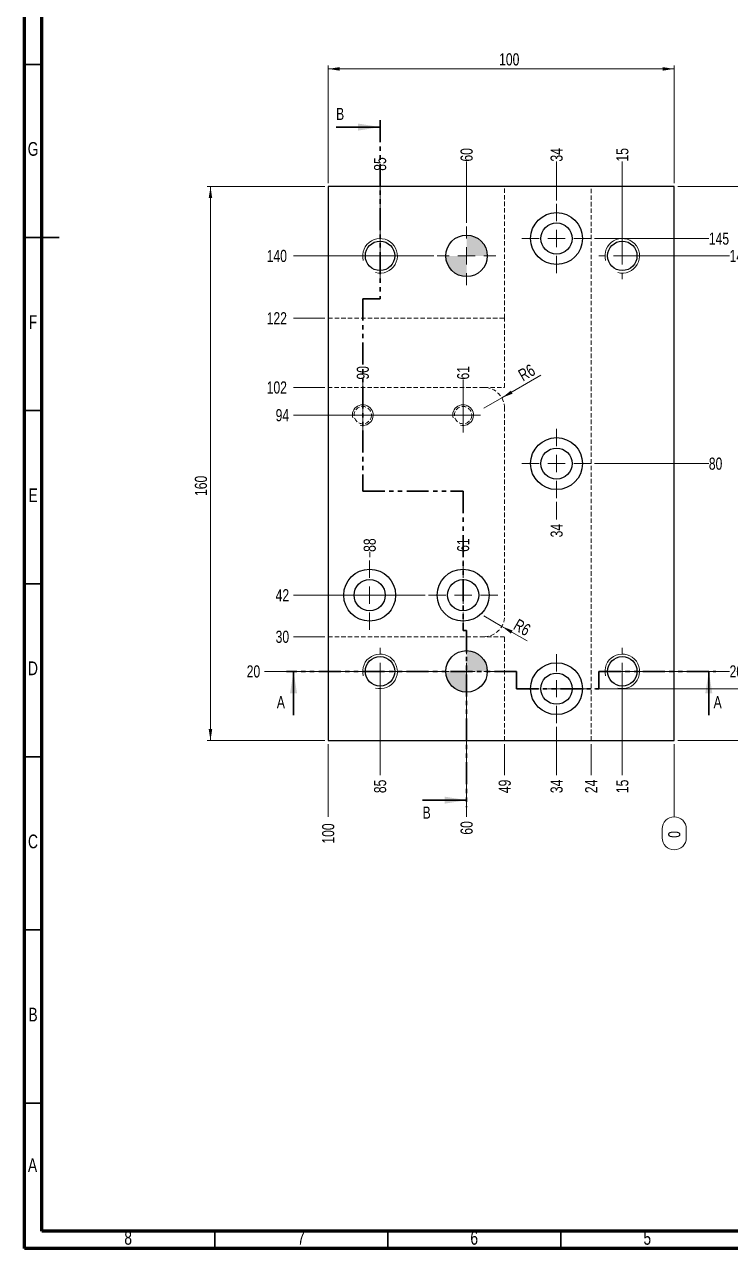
# Model space of a CAD drawing. Header units: millimetres. Extents: x 5 to 415, y 5 to 589.
# Drawn here: x 5 to 209, y 5 to 358.5 of the extents above; entities that cross this region are included whole.
import ezdxf

# ---------------------------------------------------------------- set-up
doc = ezdxf.new("R2010")
doc.units = ezdxf.units.MM
doc.linetypes.add('HIDDEN', pattern=[1.905, 1.27, -0.635])
doc.linetypes.add('PHANTOM', pattern=[12.7, 6.35, -1.27, 1.27, -1.27, 1.27, -1.27])
doc.styles.add('SLDTEXTSTYLE0', font='TXT', dxfattribs={"width": 0.75})
doc.dimstyles.new('SLDDIMSTYLE0', dxfattribs={"dimtxt": 3.5, "dimasz": 3.302, "dimexe": 0, "dimexo": 0.0625, "dimgap": 0.875, "dimtad": 0, "dimtih": 1, "dimtoh": 1, "dimdec": 0, "dimrnd": 1e-09, "dimdsep": 46, "dimtxsty": 'SLDTEXTSTYLE0', "dimblk1": 'NONE', "dimblk2": 'NONE', "dimsah": 1, "dimcen": 0.09, "dimadec": 0, "dimazin": 2, "dimtfac": 1, "dimtdec": 0, "dimtofl": 0, "dimtmove": 0, "dimatfit": 3, "dimldrblk": 'NONE', "dimfxl": 1, "dimfrac": 2, "dimtolj": 1, "dimtzin": 12, "dimarcsym": 0})
doc.dimstyles.new('SLDDIMSTYLE1', dxfattribs={"dimtxt": 3.5, "dimasz": 3.302, "dimexe": 0, "dimexo": 0.0625, "dimgap": 0.875, "dimtad": 0, "dimtih": 1, "dimtoh": 1, "dimrnd": 1e-09, "dimzin": 12, "dimdsep": 46, "dimtxsty": 'SLDTEXTSTYLE0', "dimblk1": 'NONE', "dimblk2": 'NONE', "dimsah": 1, "dimcen": 0.09, "dimadec": 0, "dimazin": 3, "dimtfac": 1, "dimtofl": 0, "dimtmove": 0, "dimatfit": 3, "dimldrblk": 'NONE', "dimfxl": 1, "dimfrac": 2, "dimtolj": 1, "dimtzin": 12, "dimarcsym": 0})
doc.dimstyles.new('SLDDIMSTYLE2', dxfattribs={"dimtxt": 3.5, "dimasz": 3.302, "dimexe": 0, "dimexo": 0.0625, "dimgap": 0.875, "dimtad": 1, "dimrnd": 1e-09, "dimzin": 12, "dimdsep": 46, "dimtxsty": 'SLDTEXTSTYLE0', "dimsah": 1, "dimcen": 0.09, "dimadec": 0, "dimazin": 3, "dimtfac": 1, "dimtofl": 0, "dimtmove": 0, "dimatfit": 3, "dimfxl": 1, "dimfrac": 2, "dimtolj": 1, "dimtzin": 12, "dimarcsym": 0})
doc.dimstyles.new('SLDDIMSTYLE3', dxfattribs={"dimtxt": 3.5, "dimasz": 3.302, "dimexe": 0, "dimexo": 0.0625, "dimgap": 0.875, "dimtad": 1, "dimrnd": 1e-09, "dimzin": 12, "dimdsep": 46, "dimtxsty": 'SLDTEXTSTYLE0', "dimsah": 1, "dimcen": 0, "dimadec": 0, "dimazin": 3, "dimtfac": 1, "dimtofl": 0, "dimtmove": 0, "dimatfit": 3, "dimfxl": 1, "dimfrac": 2, "dimtolj": 1, "dimtzin": 12, "dimarcsym": 0})

# ---------------------------------------------------------------- blocks, each defined once
blk = doc.blocks.new('_D')
at = {"color": 7, "linetype": 'Continuous', "lineweight": 18}
for p, q in [((222.77, 155.18), (225.35, 155.18)), ((193.75, 151.69), (219.28, 151.69)), ((225.35, 148.2), (222.77, 148.2))]:
    blk.add_line(p, q, dxfattribs=at)
for centre, start, end in [((222.77, 151.69), 90, 270), ((225.35, 151.69), 270, 90)]:
    blk.add_arc(centre, 3.49, start, end, dxfattribs=at)
at = {"color": 7, "linetype": 'Continuous', "lineweight": 18, "insert": (222.77, 153.43), "char_height": 3.5, "attachment_point": 1, "style": 'SLDTEXTSTYLE0'}
blk.add_mtext('0', dxfattribs=at)
blk = doc.blocks.new('_None')
blk = doc.blocks.new('_D_1')
at = {"color": 7, "linetype": 'Continuous', "lineweight": 18}
blk.add_line((169.75, 166.69), (214.75, 166.69), dxfattribs=at)
at = {"color": 7, "linetype": 'Continuous', "lineweight": 18, "insert": (214.75, 168.43), "char_height": 3.5, "attachment_point": 1, "style": 'SLDTEXTSTYLE0'}
blk.add_mtext('15', dxfattribs=at)
blk = doc.blocks.new('_D_2')
at = {"color": 7, "linetype": 'Continuous', "lineweight": 18}
blk.add_line((123.25, 171.69), (74.38, 171.69), dxfattribs=at)
at = {"color": 7, "linetype": 'Continuous', "lineweight": 18, "insert": (69.21, 173.43), "char_height": 3.5, "attachment_point": 1, "style": 'SLDTEXTSTYLE0'}
blk.add_mtext('20', dxfattribs=at)
blk = doc.blocks.new('_D_3')
at = {"color": 7, "linetype": 'Continuous', "lineweight": 18}
blk.add_line((178.75, 171.69), (208.75, 171.69), dxfattribs=at)
at = {"color": 7, "linetype": 'Continuous', "lineweight": 18, "insert": (208.75, 173.43), "char_height": 3.5, "attachment_point": 1, "style": 'SLDTEXTSTYLE0'}
blk.add_mtext('20', dxfattribs=at)
blk = doc.blocks.new('_D_4')
at = {"color": 7, "linetype": 'Continuous', "lineweight": 18}
blk.add_line((91.75, 181.69), (82.75, 181.69), dxfattribs=at)
at = {"color": 7, "linetype": 'Continuous', "lineweight": 18, "insert": (77.57, 183.43), "char_height": 3.5, "attachment_point": 1, "style": 'SLDTEXTSTYLE0'}
blk.add_mtext('30', dxfattribs=at)
blk = doc.blocks.new('_D_5')
at = {"color": 7, "linetype": 'Continuous', "lineweight": 18}
blk.add_line((120.75, 193.69), (82.75, 193.69), dxfattribs=at)
at = {"color": 7, "linetype": 'Continuous', "lineweight": 18, "insert": (77.57, 195.43), "char_height": 3.5, "attachment_point": 1, "style": 'SLDTEXTSTYLE0'}
blk.add_mtext('42', dxfattribs=at)
blk = doc.blocks.new('_D_6')
at = {"color": 7, "linetype": 'Continuous', "lineweight": 18}
blk.add_line((169.75, 231.69), (202.75, 231.69), dxfattribs=at)
at = {"color": 7, "linetype": 'Continuous', "lineweight": 18, "insert": (202.75, 233.43), "char_height": 3.5, "attachment_point": 1, "style": 'SLDTEXTSTYLE0'}
blk.add_mtext('80', dxfattribs=at)
blk = doc.blocks.new('_D_7')
at = {"color": 7, "linetype": 'Continuous', "lineweight": 18}
blk.add_line((130.75, 245.69), (82.75, 245.69), dxfattribs=at)
at = {"color": 7, "linetype": 'Continuous', "lineweight": 18, "insert": (77.57, 247.43), "char_height": 3.5, "attachment_point": 1, "style": 'SLDTEXTSTYLE0'}
blk.add_mtext('94', dxfattribs=at)
blk = doc.blocks.new('_D_8')
at = {"color": 7, "linetype": 'Continuous', "lineweight": 18}
blk.add_line((91.75, 253.69), (82.75, 253.69), dxfattribs=at)
at = {"color": 7, "linetype": 'Continuous', "lineweight": 18, "insert": (74.99, 255.43), "char_height": 3.5, "attachment_point": 1, "style": 'SLDTEXTSTYLE0'}
blk.add_mtext('102', dxfattribs=at)
blk = doc.blocks.new('_D_9')
at = {"color": 7, "linetype": 'Continuous', "lineweight": 18}
blk.add_line((91.75, 273.69), (82.75, 273.69), dxfattribs=at)
at = {"color": 7, "linetype": 'Continuous', "lineweight": 18, "insert": (74.99, 275.43), "char_height": 3.5, "attachment_point": 1, "style": 'SLDTEXTSTYLE0'}
blk.add_mtext('122', dxfattribs=at)
blk = doc.blocks.new('_D_10')
at = {"color": 7, "linetype": 'Continuous', "lineweight": 18}
blk.add_line((123.25, 291.69), (82.75, 291.69), dxfattribs=at)
at = {"color": 7, "linetype": 'Continuous', "lineweight": 18, "insert": (74.99, 293.43), "char_height": 3.5, "attachment_point": 1, "style": 'SLDTEXTSTYLE0'}
blk.add_mtext('140', dxfattribs=at)
blk = doc.blocks.new('_D_11')
at = {"color": 7, "linetype": 'Continuous', "lineweight": 18}
blk.add_line((178.75, 291.69), (208.75, 291.69), dxfattribs=at)
at = {"color": 7, "linetype": 'Continuous', "lineweight": 18, "insert": (208.75, 293.43), "char_height": 3.5, "attachment_point": 1, "style": 'SLDTEXTSTYLE0'}
blk.add_mtext('140', dxfattribs=at)
blk = doc.blocks.new('_D_12')
at = {"color": 7, "linetype": 'Continuous', "lineweight": 18}
blk.add_line((169.75, 296.69), (202.75, 296.69), dxfattribs=at)
at = {"color": 7, "linetype": 'Continuous', "lineweight": 18, "insert": (202.75, 298.43), "char_height": 3.5, "attachment_point": 1, "style": 'SLDTEXTSTYLE0'}
blk.add_mtext('145', dxfattribs=at)
blk = doc.blocks.new('_D_13')
at = {"color": 7, "linetype": 'Continuous', "lineweight": 18}
blk.add_line((193.75, 311.69), (219.28, 311.69), dxfattribs=at)
at = {"color": 7, "linetype": 'Continuous', "lineweight": 18, "insert": (219.28, 313.43), "char_height": 3.5, "attachment_point": 1, "style": 'SLDTEXTSTYLE0'}
blk.add_mtext('160', dxfattribs=at)
blk = doc.blocks.new('_D_14')
at = {"color": 7, "linetype": 'Continuous', "lineweight": 18}
for p, q in [((192.75, 150.69), (192.75, 129.69)), ((189.26, 123.62), (189.26, 126.2)), ((196.23, 126.2), (196.23, 123.62))]:
    blk.add_line(p, q, dxfattribs=at)
for centre, start, end in [((192.75, 126.2), 0, 180), ((192.75, 123.62), 180, 0)]:
    blk.add_arc(centre, 3.49, start, end, dxfattribs=at)
at = {"color": 7, "linetype": 'Continuous', "lineweight": 18, "insert": (191.01, 123.62), "char_height": 3.5, "attachment_point": 1, "rotation": 90, "style": 'SLDTEXTSTYLE0'}
blk.add_mtext('0', dxfattribs=at)
blk = doc.blocks.new('_D_15')
at = {"color": 7, "linetype": 'Continuous', "lineweight": 18}
blk.add_line((177.75, 292.69), (177.75, 318.92), dxfattribs=at)
at = {"color": 7, "linetype": 'Continuous', "lineweight": 18, "insert": (176.01, 318.92), "char_height": 3.5, "attachment_point": 1, "rotation": 90, "style": 'SLDTEXTSTYLE0'}
blk.add_mtext('15', dxfattribs=at)
blk = doc.blocks.new('_D_16')
at = {"color": 7, "linetype": 'Continuous', "lineweight": 18}
blk.add_line((177.75, 170.69), (177.75, 141.69), dxfattribs=at)
at = {"color": 7, "linetype": 'Continuous', "lineweight": 18, "insert": (176.01, 136.52), "char_height": 3.5, "attachment_point": 1, "rotation": 90, "style": 'SLDTEXTSTYLE0'}
blk.add_mtext('15', dxfattribs=at)
blk = doc.blocks.new('_D_17')
at = {"color": 7, "linetype": 'Continuous', "lineweight": 18}
blk.add_line((168.75, 150.69), (168.75, 141.69), dxfattribs=at)
at = {"color": 7, "linetype": 'Continuous', "lineweight": 18, "insert": (167.01, 136.52), "char_height": 3.5, "attachment_point": 1, "rotation": 90, "style": 'SLDTEXTSTYLE0'}
blk.add_mtext('24', dxfattribs=at)
blk = doc.blocks.new('_D_18')
at = {"color": 7, "linetype": 'Continuous', "lineweight": 18}
blk.add_line((158.75, 307.69), (158.75, 318.92), dxfattribs=at)
at = {"color": 7, "linetype": 'Continuous', "lineweight": 18, "insert": (157.01, 318.92), "char_height": 3.5, "attachment_point": 1, "rotation": 90, "style": 'SLDTEXTSTYLE0'}
blk.add_mtext('34', dxfattribs=at)
blk = doc.blocks.new('_D_19')
at = {"color": 7, "linetype": 'Continuous', "lineweight": 18}
blk.add_line((158.75, 220.69), (158.75, 215.57), dxfattribs=at)
at = {"color": 7, "linetype": 'Continuous', "lineweight": 18, "insert": (157.01, 210.39), "char_height": 3.5, "attachment_point": 1, "rotation": 90, "style": 'SLDTEXTSTYLE0'}
blk.add_mtext('34', dxfattribs=at)
blk = doc.blocks.new('_D_20')
at = {"color": 7, "linetype": 'Continuous', "lineweight": 18}
blk.add_line((158.75, 155.69), (158.75, 141.69), dxfattribs=at)
at = {"color": 7, "linetype": 'Continuous', "lineweight": 18, "insert": (157.01, 136.52), "char_height": 3.5, "attachment_point": 1, "rotation": 90, "style": 'SLDTEXTSTYLE0'}
blk.add_mtext('34', dxfattribs=at)
blk = doc.blocks.new('_D_21')
at = {"color": 7, "linetype": 'Continuous', "lineweight": 18}
blk.add_line((143.75, 150.69), (143.75, 141.69), dxfattribs=at)
at = {"color": 7, "linetype": 'Continuous', "lineweight": 18, "insert": (142.01, 136.52), "char_height": 3.5, "attachment_point": 1, "rotation": 90, "style": 'SLDTEXTSTYLE0'}
blk.add_mtext('49', dxfattribs=at)
blk = doc.blocks.new('_D_22')
at = {"color": 7, "linetype": 'Continuous', "lineweight": 18}
blk.add_line((132.75, 162.19), (132.75, 129.69), dxfattribs=at)
at = {"color": 7, "linetype": 'Continuous', "lineweight": 18, "insert": (131.01, 124.52), "char_height": 3.5, "attachment_point": 1, "rotation": 90, "style": 'SLDTEXTSTYLE0'}
blk.add_mtext('60', dxfattribs=at)
blk = doc.blocks.new('_D_23')
at = {"color": 7, "linetype": 'Continuous', "lineweight": 18}
blk.add_line((132.75, 301.19), (132.75, 318.92), dxfattribs=at)
at = {"color": 7, "linetype": 'Continuous', "lineweight": 18, "insert": (131.01, 318.92), "char_height": 3.5, "attachment_point": 1, "rotation": 90, "style": 'SLDTEXTSTYLE0'}
blk.add_mtext('60', dxfattribs=at)
blk = doc.blocks.new('_D_24')
at = {"color": 7, "linetype": 'Continuous', "lineweight": 18}
blk.add_line((131.75, 204.69), (131.75, 206.2), dxfattribs=at)
at = {"color": 7, "linetype": 'Continuous', "lineweight": 18, "insert": (130.01, 206.2), "char_height": 3.5, "attachment_point": 1, "rotation": 90, "style": 'SLDTEXTSTYLE0'}
blk.add_mtext('61', dxfattribs=at)
blk = doc.blocks.new('_D_25')
at = {"color": 7, "linetype": 'Continuous', "lineweight": 18}
blk.add_line((131.75, 246.69), (131.75, 255.97), dxfattribs=at)
at = {"color": 7, "linetype": 'Continuous', "lineweight": 18, "insert": (130.01, 255.97), "char_height": 3.5, "attachment_point": 1, "rotation": 90, "style": 'SLDTEXTSTYLE0'}
blk.add_mtext('61', dxfattribs=at)
blk = doc.blocks.new('_D_26')
at = {"color": 7, "linetype": 'Continuous', "lineweight": 18}
blk.add_line((107.75, 292.69), (107.75, 316.27), dxfattribs=at)
at = {"color": 7, "linetype": 'Continuous', "lineweight": 18, "insert": (106.01, 316.27), "char_height": 3.5, "attachment_point": 1, "rotation": 90, "style": 'SLDTEXTSTYLE0'}
blk.add_mtext('85', dxfattribs=at)
blk = doc.blocks.new('_D_27')
at = {"color": 7, "linetype": 'Continuous', "lineweight": 18}
blk.add_line((107.75, 170.69), (107.75, 141.69), dxfattribs=at)
at = {"color": 7, "linetype": 'Continuous', "lineweight": 18, "insert": (106.01, 136.52), "char_height": 3.5, "attachment_point": 1, "rotation": 90, "style": 'SLDTEXTSTYLE0'}
blk.add_mtext('85', dxfattribs=at)
blk = doc.blocks.new('_D_28')
at = {"color": 7, "linetype": 'Continuous', "lineweight": 18}
blk.add_line((104.75, 204.69), (104.75, 206.2), dxfattribs=at)
at = {"color": 7, "linetype": 'Continuous', "lineweight": 18, "insert": (103.01, 206.2), "char_height": 3.5, "attachment_point": 1, "rotation": 90, "style": 'SLDTEXTSTYLE0'}
blk.add_mtext('88', dxfattribs=at)
blk = doc.blocks.new('_D_29')
at = {"color": 7, "linetype": 'Continuous', "lineweight": 18}
blk.add_line((102.75, 246.69), (102.75, 255.97), dxfattribs=at)
at = {"color": 7, "linetype": 'Continuous', "lineweight": 18, "insert": (101.01, 255.97), "char_height": 3.5, "attachment_point": 1, "rotation": 90, "style": 'SLDTEXTSTYLE0'}
blk.add_mtext('90', dxfattribs=at)
blk = doc.blocks.new('_D_30')
at = {"color": 7, "linetype": 'Continuous', "lineweight": 18}
blk.add_line((92.75, 150.69), (92.75, 129.69), dxfattribs=at)
at = {"color": 7, "linetype": 'Continuous', "lineweight": 18, "insert": (91.01, 121.93), "char_height": 3.5, "attachment_point": 1, "rotation": 90, "style": 'SLDTEXTSTYLE0'}
blk.add_mtext('100', dxfattribs=at)
blk = doc.blocks.new('_D_31')
at = {"color": 7, "linetype": 'Continuous', "lineweight": 18}
for p, q in [((92.75, 312.69), (92.75, 346.69)), ((192.75, 312.69), (192.75, 346.69)), ((192.75, 345.69), (92.75, 345.69))]:
    blk.add_line(p, q, dxfattribs=at)
for points in [[(92.75, 345.69), (96.05, 345.19), (96.05, 346.2)], [(192.75, 345.69), (189.44, 346.2), (189.44, 345.19)]]:
    blk.add_solid(points, dxfattribs=at)
at = {"color": 7, "linetype": 'Continuous', "lineweight": 18, "insert": (142.15, 350.2), "char_height": 3.5, "attachment_point": 1, "style": 'SLDTEXTSTYLE0'}
blk.add_mtext('100', dxfattribs=at)
blk = doc.blocks.new('_D_32')
at = {"color": 7, "linetype": 'Continuous', "lineweight": 18}
for p, q in [((91.75, 311.69), (57.75, 311.69)), ((58.75, 311.69), (58.75, 151.69)), ((91.75, 151.69), (57.75, 151.69))]:
    blk.add_line(p, q, dxfattribs=at)
for points in [[(58.75, 311.69), (58.24, 308.39), (59.25, 308.39)], [(58.75, 151.69), (59.25, 155), (58.24, 155)]]:
    blk.add_solid(points, dxfattribs=at)
at = {"color": 7, "linetype": 'Continuous', "lineweight": 18, "insert": (54.23, 222.34), "char_height": 3.5, "attachment_point": 1, "rotation": 90, "style": 'SLDTEXTSTYLE0'}
blk.add_mtext('160', dxfattribs=at)
blk = doc.blocks.new('_D_33')
at = {"color": 7, "linetype": 'Continuous', "lineweight": 18}
for q in [(154.24, 257.21), (137.75, 247.69)]:
    blk.add_line((142.94, 250.69), q, dxfattribs=at)
blk.add_solid([(142.94, 250.69), (146.06, 251.9), (145.55, 252.78)], dxfattribs=at)
at = {"color": 7, "linetype": 'Continuous', "lineweight": 18, "insert": (147.3, 258.38), "char_height": 3.5, "attachment_point": 1, "rotation": 30, "style": 'SLDTEXTSTYLE0'}
blk.add_mtext('R6', dxfattribs=at)
blk = doc.blocks.new('_D_34')
at = {"color": 7, "linetype": 'Continuous', "lineweight": 18}
for q in [(137.75, 187.69), (150.22, 180.49)]:
    blk.add_line((142.94, 184.69), q, dxfattribs=at)
blk.add_solid([(142.94, 184.69), (145.55, 182.6), (146.06, 183.48)], dxfattribs=at)
at = {"color": 7, "linetype": 'Continuous', "lineweight": 18, "insert": (147.74, 187.05), "char_height": 3.5, "attachment_point": 1, "rotation": 330, "style": 'SLDTEXTSTYLE0'}
blk.add_mtext('R6', dxfattribs=at)
blk = doc.blocks.new('SW_CENTERMARKSYMBOL_0')
at = {"color": 0, "linetype": 'Continuous', "lineweight": 0}
for p, q in [((0, 5), (0, 6.75)), ((-5, 0), (-6.75, 0)), ((0, 0), (-2.5, 0)), ((0, 0), (0, 2.5)), ((0, 0), (0, -2.5)), ((0, 0), (2.5, 0)), ((5, 0), (6.75, 0)), ((0, -5), (0, -6.75))]:
    blk.add_line(p, q, dxfattribs=at)
blk = doc.blocks.new('SW_CENTERMARKSYMBOL_1')
at = {"color": 0, "linetype": 'Continuous', "lineweight": 0}
for p, q in [((0, 5), (0, 6.75)), ((-5, 0), (-6.75, 0)), ((0, 0), (-2.5, 0)), ((0, 0), (0, 2.5)), ((0, 0), (0, -2.5)), ((0, 0), (2.5, 0)), ((5, 0), (6.75, 0)), ((0, -5), (0, -6.75))]:
    blk.add_line(p, q, dxfattribs=at)
blk = doc.blocks.new('SW_CENTERMARKSYMBOL_2')
at = {"color": 0, "linetype": 'Continuous', "lineweight": 0}
for p, q in [((0, 5), (0, 6.75)), ((-5, 0), (-6.75, 0)), ((0, 0), (-2.5, 0)), ((0, 0), (0, 2.5)), ((0, 0), (0, -2.5)), ((0, 0), (2.5, 0)), ((5, 0), (6.75, 0)), ((0, -5), (0, -6.75))]:
    blk.add_line(p, q, dxfattribs=at)
blk = doc.blocks.new('SW_CENTERMARKSYMBOL_3')
at = {"color": 0, "linetype": 'Continuous', "lineweight": 0}
for p, q in [((0, 5), (0, 6.75)), ((-5, 0), (-6.75, 0)), ((0, 0), (-2.5, 0)), ((0, 0), (0, 2.5)), ((0, 0), (0, -2.5)), ((0, 0), (2.5, 0)), ((5, 0), (6.75, 0)), ((0, -5), (0, -6.75))]:
    blk.add_line(p, q, dxfattribs=at)
blk = doc.blocks.new('SW_CENTERMARKSYMBOL_4')
at = {"color": 0, "linetype": 'Continuous', "lineweight": 0}
for p, q in [((0, 5), (0, 8.5)), ((-5, 0), (-8.5, 0)), ((0, 0), (-2.5, 0)), ((0, 0), (0, 2.5)), ((0, 0), (0, -2.5)), ((0, 0), (2.5, 0)), ((5, 0), (8.5, 0)), ((0, -5), (0, -8.5))]:
    blk.add_line(p, q, dxfattribs=at)
blk = doc.blocks.new('SW_CENTERMARKSYMBOL_5')
at = {"color": 0, "linetype": 'Continuous', "lineweight": 0}
for p, q in [((0, 5), (0, 8.5)), ((-5, 0), (-8.5, 0)), ((0, 0), (-2.5, 0)), ((0, 0), (0, 2.5)), ((0, 0), (0, -2.5)), ((0, 0), (2.5, 0)), ((5, 0), (8.5, 0)), ((0, -5), (0, -8.5))]:
    blk.add_line(p, q, dxfattribs=at)
blk = doc.blocks.new('SW_CENTERMARKSYMBOL_6')
at = {"color": 0, "linetype": 'Continuous', "lineweight": 0}
for p, q in [((0, 5), (0, 10)), ((-5, 0), (-10, 0)), ((0, 0), (-2.5, 0)), ((0, 0), (0, 2.5)), ((0, 0), (0, -2.5)), ((0, 0), (2.5, 0)), ((5, 0), (10, 0)), ((0, -5), (0, -10))]:
    blk.add_line(p, q, dxfattribs=at)
blk = doc.blocks.new('SW_CENTERMARKSYMBOL_7')
at = {"color": 0, "linetype": 'Continuous', "lineweight": 0}
for p, q in [((0, 5), (0, 10)), ((-5, 0), (-10, 0)), ((0, 0), (-2.5, 0)), ((0, 0), (0, 2.5)), ((0, 0), (0, -2.5)), ((0, 0), (2.5, 0)), ((5, 0), (10, 0)), ((0, -5), (0, -10))]:
    blk.add_line(p, q, dxfattribs=at)
blk = doc.blocks.new('SW_CENTERMARKSYMBOL_8')
at = {"color": 0, "linetype": 'Continuous', "lineweight": 0}
for p, q in [((0, 5), (0, 10)), ((-5, 0), (-10, 0)), ((0, 0), (-2.5, 0)), ((0, 0), (0, 2.5)), ((0, 0), (0, -2.5)), ((0, 0), (2.5, 0)), ((5, 0), (10, 0)), ((0, -5), (0, -10))]:
    blk.add_line(p, q, dxfattribs=at)
blk = doc.blocks.new('SW_CENTERMARKSYMBOL_9')
at = {"color": 0, "linetype": 'Continuous', "lineweight": 0}
for p, q in [((0, 5), (0, 10)), ((-5, 0), (-10, 0)), ((0, 0), (-2.5, 0)), ((0, 0), (0, 2.5)), ((0, 0), (0, -2.5)), ((0, 0), (2.5, 0)), ((5, 0), (10, 0)), ((0, -5), (0, -10))]:
    blk.add_line(p, q, dxfattribs=at)
blk = doc.blocks.new('SW_CENTERMARKSYMBOL_10')
at = {"color": 0, "linetype": 'Continuous', "lineweight": 0}
for p, q in [((0, 5), (0, 10)), ((-5, 0), (-10, 0)), ((0, 0), (-2.5, 0)), ((0, 0), (0, 2.5)), ((0, 0), (0, -2.5)), ((0, 0), (2.5, 0)), ((5, 0), (10, 0)), ((0, -5), (0, -10))]:
    blk.add_line(p, q, dxfattribs=at)
blk = doc.blocks.new('SW_CENTERMARKSYMBOL_11')
at = {"color": 0, "linetype": 'Continuous', "lineweight": 0}
for p, q in [((0, 2.5), (0, 5)), ((-2.5, 0), (-5, 0)), ((0, 0), (-2.5, 0)), ((0, 0), (0, 2.5)), ((0, 0), (0, -2.5)), ((0, 0), (2.5, 0)), ((2.5, 0), (5, 0)), ((0, -2.5), (0, -5))]:
    blk.add_line(p, q, dxfattribs=at)
blk = doc.blocks.new('SW_CENTERMARKSYMBOL_12')
at = {"color": 0, "linetype": 'Continuous', "lineweight": 0}
for p, q in [((0, 2.5), (0, 5)), ((-2.5, 0), (-5, 0)), ((0, 0), (-2.5, 0)), ((0, 0), (0, 2.5)), ((0, 0), (0, -2.5)), ((0, 0), (2.5, 0)), ((2.5, 0), (5, 0)), ((0, -2.5), (0, -5))]:
    blk.add_line(p, q, dxfattribs=at)
blk = doc.blocks.new('SW_DOWELSYMBOL_0')
at = {"linetype": 'Continuous', "lineweight": 0}
h = blk.add_hatch(color=0, dxfattribs=at)
edge = h.paths.add_edge_path(flags=0)
edge.add_arc((0, 0), 6, 0, 90)
edge.add_line((0, 6), (0, 0))
edge.add_line((0, 0), (6, 0))
h = blk.add_hatch(color=0, dxfattribs=at)
edge = h.paths.add_edge_path(flags=0)
edge.add_arc((0, 0), 6, 180, 270)
edge.add_line((0, -6), (0, 0))
edge.add_line((0, 0), (-6, 0))
at = {"color": 0, "linetype": 'Continuous', "lineweight": 0}
blk.add_circle((0, 0), 6, dxfattribs=at)
blk = doc.blocks.new('SW_DOWELSYMBOL_1')
at = {"linetype": 'Continuous', "lineweight": 0}
h = blk.add_hatch(color=0, dxfattribs=at)
edge = h.paths.add_edge_path(flags=0)
edge.add_arc((0, 0), 6, 0, 90)
edge.add_line((0, 6), (0, 0))
edge.add_line((0, 0), (6, 0))
h = blk.add_hatch(color=0, dxfattribs=at)
edge = h.paths.add_edge_path(flags=0)
edge.add_arc((0, 0), 6, 180, 270)
edge.add_line((0, -6), (0, 0))
edge.add_line((0, 0), (-6, 0))
at = {"color": 0, "linetype": 'Continuous', "lineweight": 0}
blk.add_circle((0, 0), 6, dxfattribs=at)

msp = doc.modelspace()

# ---------------------------------------------------------------- linework, layer by layer
at = {"color": 7, "linetype": 'Continuous', "lineweight": 70}
for p, q in [((5, 5), (5, 589)), ((10, 10), (10, 584)), ((410, 10), (10, 10)), ((415, 5), (5, 5))]:
    msp.add_line(p, q, dxfattribs=at)
at = {"color": 7, "linetype": 'Continuous', "lineweight": 35}
for p, q in [((10, 347), (5, 347)), ((95.046, 328.893), (107.746, 328.893)), ((4.999, 297), (15.001, 297)), ((10, 297), (5, 297)), ((10, 247), (5, 247)), ((10, 197), (5, 197)), ((82.746, 158.993), (82.746, 171.693)), ((202.746, 158.993), (202.746, 171.693)), ((10, 147), (5, 147)), ((120.046, 134.493), (132.746, 134.493)), ((10, 97), (5, 97)), ((10, 47), (5, 47)), ((60, 10), (60, 5)), ((110, 10), (110, 5)), ((160, 10), (160, 5))]:
    msp.add_line(p, q, dxfattribs=at)
at = {"color": 7, "linetype": 'PHANTOM', "lineweight": 35}
for p, q in [((107.746, 330.893), (107.746, 279.331)), ((107.746, 279.331), (102.746, 279.331)), ((102.746, 279.331), (102.746, 223.731)), ((102.746, 223.731), (131.746, 223.731)), ((131.746, 223.731), (131.746, 183.525)), ((131.746, 183.525), (132.746, 183.525)), ((132.746, 183.525), (132.746, 132.493)), ((147.176, 171.693), (80.746, 171.693)), ((147.176, 171.693), (147.176, 166.693)), ((170.997, 166.693), (170.997, 171.693)), ((170.997, 171.693), (204.746, 171.693)), ((147.176, 166.693), (170.997, 166.693))]:
    msp.add_line(p, q, dxfattribs=at)
at = {"color": 7, "linetype": 'Continuous', "lineweight": 25}
for p, q in [((192.746, 311.693), (92.746, 311.693)), ((92.746, 311.693), (92.746, 151.693)), ((192.746, 151.693), (192.746, 311.693)), ((92.746, 151.693), (192.746, 151.693))]:
    msp.add_line(p, q, dxfattribs=at)
at = {"color": 7, "linetype": 'HIDDEN', "lineweight": 18}
for p, q in [((143.746, 273.693), (143.746, 311.693)), ((168.746, 151.693), (168.746, 311.693)), ((92.746, 273.693), (143.746, 273.693)), ((143.746, 253.693), (143.746, 273.693)), ((137.746, 253.693), (92.746, 253.693)), ((137.746, 253.693), (143.746, 253.693)), ((143.746, 187.693), (143.746, 247.693)), ((92.746, 181.693), (137.746, 181.693)), ((143.746, 181.693), (137.746, 181.693)), ((143.746, 151.693), (143.746, 181.693))]:
    msp.add_line(p, q, dxfattribs=at)
at = {"color": 7, "linetype": 'Continuous', "lineweight": 25}
for centre, radius in [((158.746, 296.693), 7.5), ((158.746, 296.693), 4.5), ((132.746, 291.693), 6), ((107.746, 291.693), 4.25), ((177.746, 291.693), 4.25), ((158.746, 231.693), 7.5), ((158.746, 231.693), 4.5), ((104.746, 193.693), 7.5), ((104.746, 193.693), 4.5), ((131.746, 193.693), 7.5), ((131.746, 193.693), 4.5), ((132.746, 171.693), 6), ((107.746, 171.693), 4.25), ((158.746, 166.693), 7.5), ((177.746, 171.693), 4.25), ((158.746, 166.693), 4.5)]:
    msp.add_circle(centre, radius, dxfattribs=at)
at = {"color": 7, "linetype": 'HIDDEN', "lineweight": 18}
for centre in [(102.746, 245.693), (131.746, 245.693)]:
    msp.add_circle(centre, 2.5, dxfattribs=at)
at = {"color": 7, "linetype": 'Continuous', "lineweight": 18}
for centre, radius in [((107.746, 291.693), 5), ((177.746, 291.693), 5), ((102.746, 245.693), 3), ((131.746, 245.693), 3), ((107.746, 171.693), 5), ((177.746, 171.693), 5)]:
    msp.add_arc(centre, radius, 255, 195, dxfattribs=at)
at = {"color": 7, "linetype": 'HIDDEN', "lineweight": 18}
for centre, start, end in [((137.746, 247.693), 0, 90), ((137.746, 187.693), 270, 0)]:
    msp.add_arc(centre, 6, start, end, dxfattribs=at)
at = {"color": 7, "linetype": 'Continuous', "lineweight": 35}
for points in [[(107.746, 328.893), (101.396, 329.909), (101.396, 327.877)], [(82.746, 171.693), (81.73, 165.343), (83.762, 165.343)], [(202.746, 171.693), (201.73, 165.343), (203.762, 165.343)], [(132.746, 134.493), (126.396, 135.509), (126.396, 133.477)]]:
    msp.add_solid(points, dxfattribs=at)

# ---------------------------------------------------------------- block references
at = {"color": 7, "linetype": 'Continuous', "lineweight": 0}
for name, p in [('SW_CENTERMARKSYMBOL_8', (158.746, 296.693)), ('SW_CENTERMARKSYMBOL_0', (107.746, 291.693)), ('SW_CENTERMARKSYMBOL_5', (132.746, 291.693)), ('SW_DOWELSYMBOL_0', (132.746, 291.693)), ('SW_CENTERMARKSYMBOL_1', (177.746, 291.693)), ('SW_CENTERMARKSYMBOL_11', (102.746, 245.693)), ('SW_CENTERMARKSYMBOL_12', (131.746, 245.693)), ('SW_CENTERMARKSYMBOL_7', (158.746, 231.693)), ('SW_CENTERMARKSYMBOL_9', (104.746, 193.693)), ('SW_CENTERMARKSYMBOL_10', (131.746, 193.693)), ('SW_CENTERMARKSYMBOL_2', (107.746, 171.693)), ('SW_CENTERMARKSYMBOL_4', (132.746, 171.693)), ('SW_DOWELSYMBOL_1', (132.746, 171.693)), ('SW_CENTERMARKSYMBOL_3', (177.746, 171.693)), ('SW_CENTERMARKSYMBOL_6', (158.746, 166.693))]:
    msp.add_blockref(name, p, dxfattribs=at)

# ---------------------------------------------------------------- texts
at = {"color": 7, "linetype": 'Continuous', "char_height": 3.5, "attachment_point": 1, "style": 'SLDTEXTSTYLE0'}
for s, insert in [('B', (95.046, 334.436)), ('A', (77.92, 164.536)), ('A', (204.124, 164.536)), ('B', (120.046, 132.648))]:
    msp.add_mtext(s, dxfattribs=dict(at, insert=insert))
at = {"color": 7, "linetype": 'Continuous', "lineweight": 0, "char_height": 3.969, "attachment_point": 2, "style": 'SLDTEXTSTYLE0'}
for s, insert in [('G', (7.487, 324.56)), ('F', (7.458, 274.56)), ('E', (7.508, 224.56)), ('D', (7.453, 174.56)), ('C', (7.459, 124.56)), ('B', (7.471, 74.56)), ('A', (7.34, 31.06)), ('8', (34.96, 10.06)), ('7', (84.96, 10.06)), ('6', (134.96, 10.06)), ('5', (184.96, 10.06))]:
    msp.add_mtext(s, dxfattribs=dict(at, insert=insert))

# ---------------------------------------------------------------- dimensions: what is measured, and where the dimension line sits
at = {"color": 7, "linetype": 'Continuous', "lineweight": 18}
dim = msp.add_linear_dim(base=(92.746, 345.693), p1=(192.746, 311.693), p2=(92.746, 311.693), dimstyle='SLDDIMSTYLE2', dxfattribs=at)
dim.commit()
dim.dimension.update_dxf_attribs({"geometry": '_D_31', "text_midpoint": (146.025, 345.693), "dimtype": 160})
for feature_location, offset, dtype, origin, dimstyle, picture, middle in [((132.746, 300.193), (0, 18.725), 1, (192.746, 151.693), 'SLDDIMSTYLE1', '_D_23', (132.746, 321.505)), ((158.746, 306.693), (0, 12.225), 1, (192.746, 151.693), 'SLDDIMSTYLE1', '_D_18', (158.746, 321.505)), ((177.746, 291.693), (0, 27.225), 1, (192.746, 151.693), 'SLDDIMSTYLE1', '_D_15', (177.746, 321.505)), ((107.746, 291.693), (0, 24.58), 1, (192.746, 151.693), 'SLDDIMSTYLE1', '_D_26', (107.746, 318.859)), ((192.746, 311.693), (26.534, 0), 0, (192.746, 151.693), 'SLDDIMSTYLE1', '_D_13', (223.158, 311.693)), ((168.746, 296.693), (34, 0), 0, (192.746, 151.693), 'SLDDIMSTYLE1', '_D_12', (206.625, 296.693)), ((124.246, 291.693), (-41.5, 0), 0, (192.746, 151.693), 'SLDDIMSTYLE1', '_D_10', (78.867, 291.693)), ((177.746, 291.693), (31, 0), 0, (192.746, 151.693), 'SLDDIMSTYLE1', '_D_11', (212.625, 291.693)), ((92.746, 273.693), (-10, 0), 0, (192.746, 151.693), 'SLDDIMSTYLE1', '_D_9', (78.867, 273.693)), ((102.746, 245.693), (0, 10.279), 1, (192.746, 151.693), 'SLDDIMSTYLE1', '_D_29', (102.746, 258.559)), ((131.746, 245.693), (0, 10.279), 1, (192.746, 151.693), 'SLDDIMSTYLE1', '_D_25', (131.746, 258.559)), ((92.746, 253.693), (-10, 0), 0, (192.746, 151.693), 'SLDDIMSTYLE1', '_D_8', (78.867, 253.693)), ((131.746, 245.693), (-49, 0), 0, (192.746, 151.693), 'SLDDIMSTYLE1', '_D_7', (80.16, 245.693)), ((168.746, 231.693), (34, 0), 0, (192.746, 151.693), 'SLDDIMSTYLE1', '_D_6', (205.332, 231.693)), ((158.746, 221.693), (0, -6.126), 1, (192.746, 151.693), 'SLDDIMSTYLE1', '_D_19', (158.746, 212.981)), ((104.746, 203.693), (0, 2.505), 1, (192.746, 151.693), 'SLDDIMSTYLE1', '_D_28', (104.746, 208.784)), ((131.746, 203.693), (0, 2.505), 1, (192.746, 151.693), 'SLDDIMSTYLE1', '_D_24', (131.746, 208.784)), ((121.746, 193.693), (-39, 0), 0, (192.746, 151.693), 'SLDDIMSTYLE1', '_D_5', (80.16, 193.693)), ((92.746, 181.693), (-10, 0), 0, (192.746, 151.693), 'SLDDIMSTYLE1', '_D_4', (80.16, 181.693)), ((124.246, 171.693), (-49.862, 0), 0, (192.746, 151.693), 'SLDDIMSTYLE1', '_D_2', (71.797, 171.693)), ((177.746, 171.693), (31, 0), 0, (192.746, 151.693), 'SLDDIMSTYLE1', '_D_3', (211.332, 171.693)), ((107.746, 171.693), (0, -30), 1, (192.746, 151.693), 'SLDDIMSTYLE1', '_D_27', (107.746, 139.107)), ((177.746, 171.693), (0, -30), 1, (192.746, 151.693), 'SLDDIMSTYLE1', '_D_16', (177.746, 139.107)), ((168.746, 166.693), (46, 0), 0, (192.746, 151.693), 'SLDDIMSTYLE1', '_D_1', (217.332, 166.693)), ((132.746, 163.193), (0, -33.5), 1, (192.746, 151.693), 'SLDDIMSTYLE1', '_D_22', (132.746, 127.107)), ((158.746, 156.693), (0, -15), 1, (192.746, 151.693), 'SLDDIMSTYLE1', '_D_20', (158.746, 139.107)), ((192.745684998, 151.693161498), (26.533630136, 0), 0, (192.745684998, 151.693161498), 'SLDDIMSTYLE0', '_D', (224.061433038, 151.693161498)), ((92.746, 151.693), (0, -22), 1, (192.746, 151.693), 'SLDDIMSTYLE1', '_D_30', (92.746, 125.814)), ((143.746, 151.693), (0, -10), 1, (192.746, 151.693), 'SLDDIMSTYLE1', '_D_21', (143.746, 139.107)), ((168.746, 151.693), (0, -10), 1, (192.746, 151.693), 'SLDDIMSTYLE1', '_D_17', (168.746, 139.107)), ((192.745684998, 151.693161498), (0, -22), 1, (192.745684998, 151.693161498), 'SLDDIMSTYLE0', '_D_14', (192.745684998, 124.911043595))]:
    dim = msp.add_ordinate_dim(feature_location=feature_location, offset=offset, dtype=dtype, origin=origin, dimstyle=dimstyle, dxfattribs=at)
    dim.commit()
    dim.dimension.update_dxf_attribs({"geometry": picture, "text_midpoint": middle})
dim = msp.add_linear_dim(base=(58.746, 151.693), p1=(92.746, 311.693), p2=(92.746, 151.693), angle=90, dimstyle='SLDDIMSTYLE2', dxfattribs=at)
dim.commit()
dim.dimension.update_dxf_attribs({"geometry": '_D_32', "text_midpoint": (58.746, 226.22), "dimtype": 160})
for center, mpoint, picture, middle in [((137.746, 247.693), (142.942, 250.693), '_D_33', (152.086, 255.972)), ((137.746, 187.693), (142.942, 184.693), '_D_34', (148.138, 181.693))]:
    dim = msp.add_radius_dim(center=center, mpoint=mpoint, dimstyle='SLDDIMSTYLE3', dxfattribs=at)
    dim.commit()
    dim.dimension.update_dxf_attribs({"geometry": picture, "text_midpoint": middle, "dimtype": 164})

doc.saveas('drawing.dxf')
